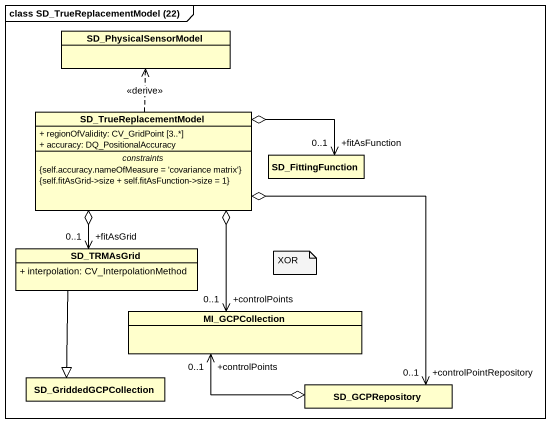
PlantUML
@startuml
mainframe class SD_TrueReplacementModel (22)
hide circle
hide empty members
skinparam classAttributeIconSize 0
class SD_PhysicalSensorModel
class SD_TrueReplacementModel {
  + regionOfValidity: CV_GridPoint [3..*]
  + accuracy: DQ_PositionalAccuracy
  -- constraints --
  {self.accuracy.nameOfMeasure = 'covariance matrix'}
  {self.fitAsGrid->size + self.fitAsFunction->size = 1}
}
class SD_FittingFunction
class SD_TRMAsGrid {
  + interpolation: CV_InterpolationMethod
}
class MI_GCPCollection
class SD_GriddedGCPCollection
class SD_GCPRepository
SD_TrueReplacementModel .up.> SD_PhysicalSensorModel : <<derive>>
SD_FittingFunction "+fitAsFunction\n0..1" <-left-o SD_TrueReplacementModel
SD_TRMAsGrid "+fitAsGrid\n0..1" <-up-o SD_TrueReplacementModel
SD_TRMAsGrid --|> SD_GriddedGCPCollection
MI_GCPCollection "+controlPoints\n0..1" <-up-o SD_TrueReplacementModel
MI_GCPCollection "+controlPoints\n0..1" <-right-o SD_GCPRepository
SD_GCPRepository "+controlPointRepository\n0..1" <-up-o SD_TrueReplacementModel
note as N1
  XOR
end note
@enduml
